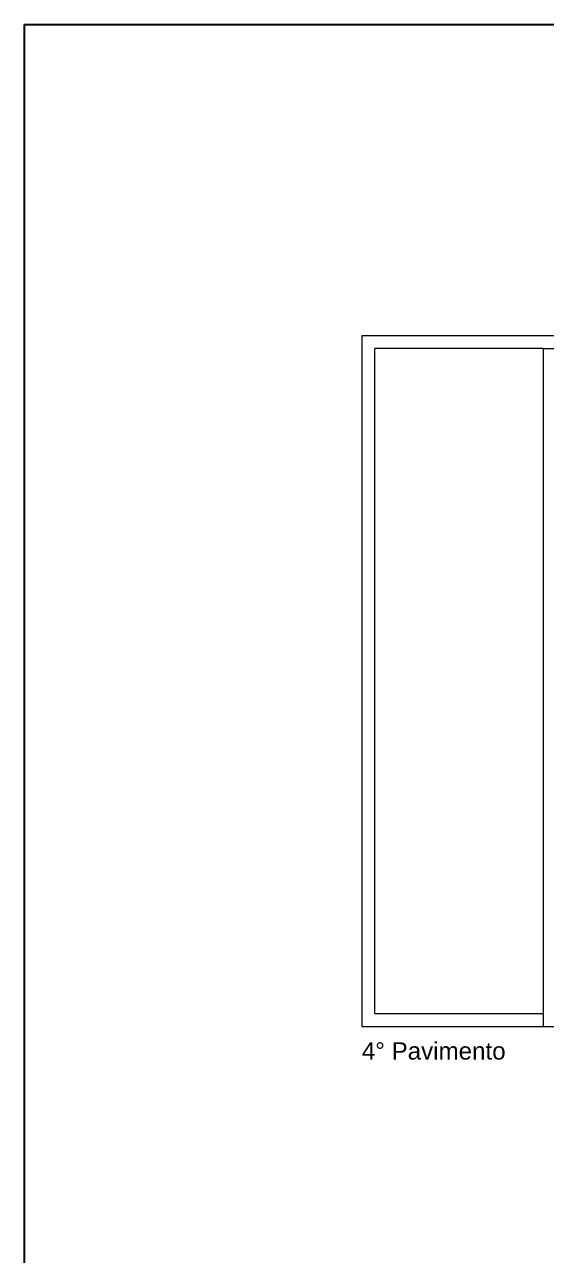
# Model space of a CAD drawing. Header units: millimetres. Extents: x 50 to 186, y -32 to 33.
# Drawn here: x 49.67 to 55.71, y 19.17 to 33.43 of the extents above; entities that cross this region are included whole.
import ezdxf

# ---------------------------------------------------------------- set-up
doc = ezdxf.new("R2010")
doc.units = ezdxf.units.MM
doc.layers.add('11 - Quadro de cargas', color=7, linetype='Continuous', lineweight=30)
doc.layers.add('4 - Edificação', color=7, linetype='Continuous', lineweight=20)
doc.layers.add('TEXTO', color=7, linetype='Continuous')
doc.styles.add('TEXTO_NOMEQUADRO', font='arial.ttf')

msp = doc.modelspace()

# ---------------------------------------------------------------- linework, layer by layer
at = {"layer": '11 - Quadro de cargas'}
for p, q in [((49.668, -1.574), (49.668, 33.426)), ((49.668, 33.426), (101.797, 33.426))]:
    msp.add_line(p, q, dxfattribs=at)
at = {"layer": '4 - Edificação', "color": 252}
for p, q in [((53.721, 21.974), (53.721, 29.674)), ((55.671, 29.674), (53.721, 29.674)), ((53.721, 21.974), (55.671, 21.974))]:
    msp.add_line(p, q, dxfattribs=at)
at = {"layer": '4 - Edificação'}
for p, q in [((55.671, 29.674), (55.671, 21.824)), ((55.671, 29.674), (60.471, 29.674)), ((55.671, 21.824), (80.421, 21.824))]:
    msp.add_line(p, q, dxfattribs=at)
at = {"layer": '4 - Edificação', "color": 252}
msp.add_lwpolyline([(53.571, 21.824), (80.571, 21.824), (80.571, 29.824), (53.571, 29.824)], close=True, dxfattribs=at)

# ---------------------------------------------------------------- texts
at = {"layer": 'TEXTO', "insert": (53.572, 21.642), "char_height": 0.2, "width": 2.51825, "attachment_point": 1, "style": 'TEXTO_NOMEQUADRO'}
msp.add_mtext('4%%D Pavimento', dxfattribs=at)

doc.saveas('drawing.dxf')
